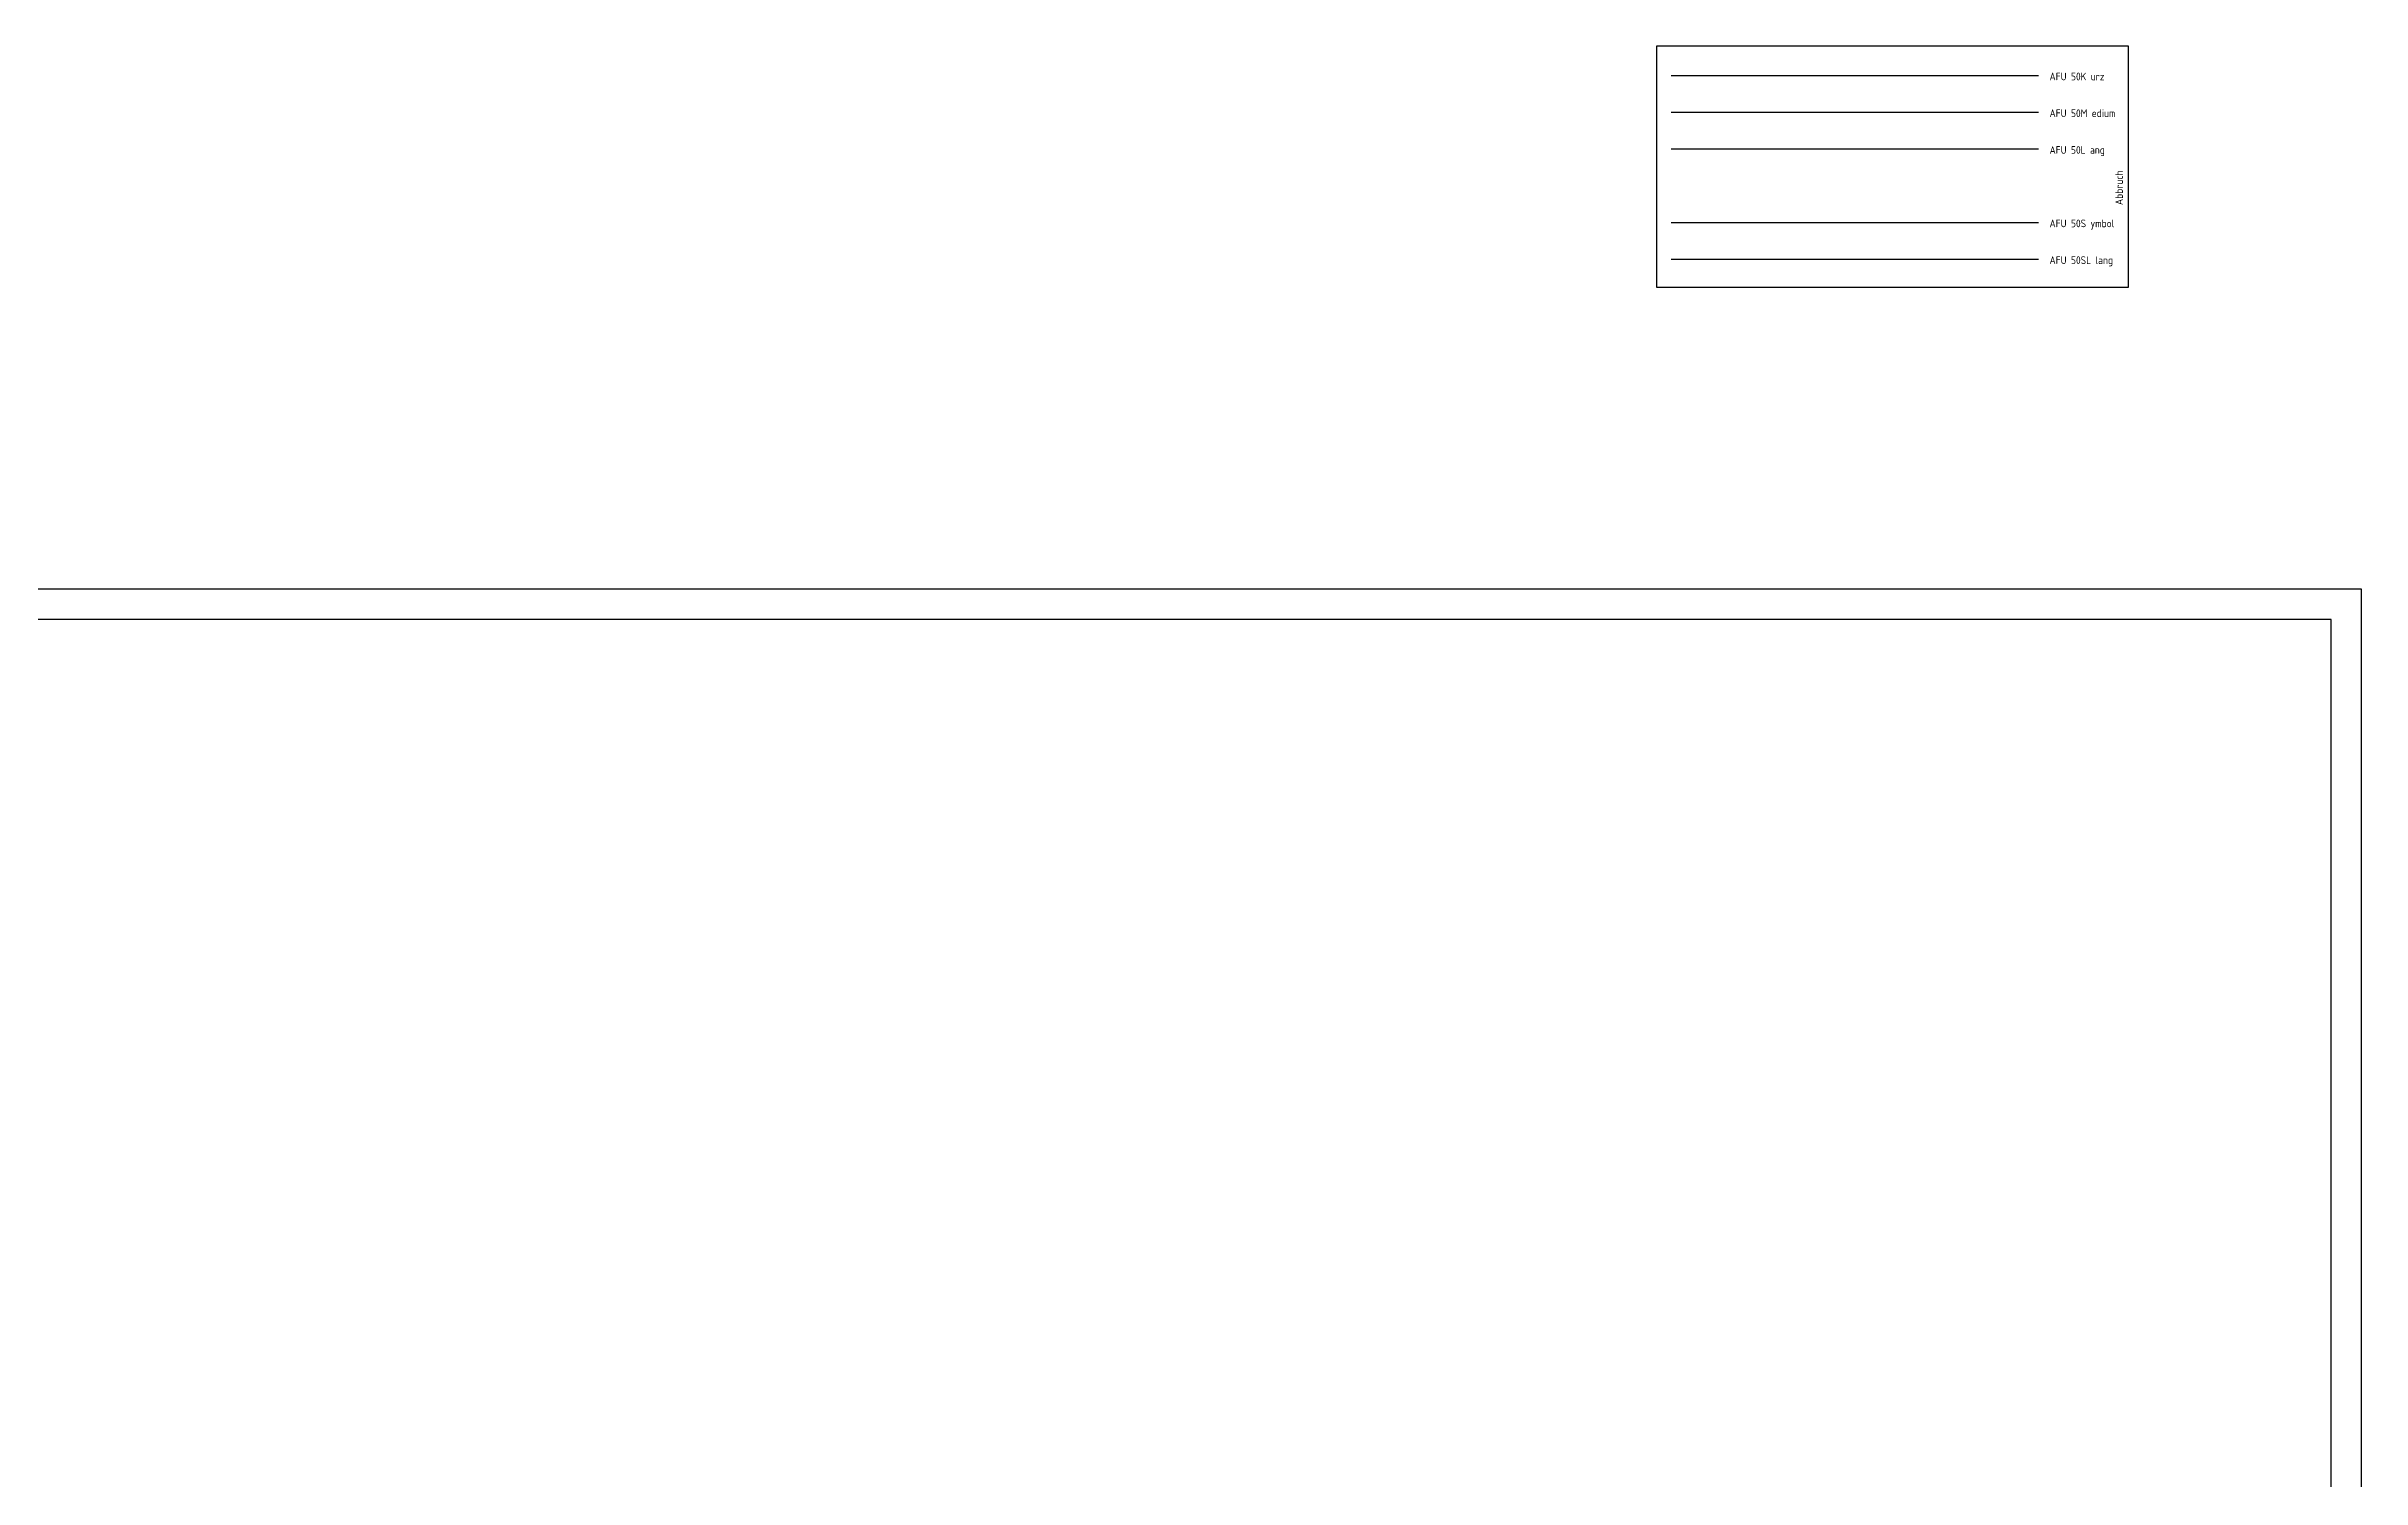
# Model space of a CAD drawing. Extents: x 47.9 to 116.8, y 46.1 to 80.4.
# Drawn here: x 80.5 to 99.41, y 68.49 to 80.19 of the extents above; entities that cross this region are included whole.
import ezdxf

# ---------------------------------------------------------------- set-up
doc = ezdxf.new("R2010")
doc.units = 0
doc.header["$LTSCALE"] = 0.5
doc.linetypes.add('AUSGEZOGEN', pattern=[1000.01, 1000, 0.01])
doc.layers.add('AFU', color=7, linetype='Continuous')
doc.layers.add('RAHMEN', color=7, linetype='Continuous')
doc.styles.add('txt', font='isocp.shx')
doc.linetypes.add('ABBRUCH', pattern='A,0.15,-0.15,["x",Standard,S=0.07,R=0,X=-0.1,Y=-0.0238],-0.005', length=0.305)
doc.linetypes.add('AFU_50K', pattern='A,0.15,["/",Standard,S=0.2,R=0,X=-0.01,Y=-0.1],0.07,["/",Standard,S=0.2,R=0,X=-0.01,Y=-0.1],0.15', length=0.37)
doc.linetypes.add('AFU_50L', pattern='A,0.75,["/",Standard,S=0.2,R=0,X=-0.01,Y=-0.1],0.07,["/",Standard,S=0.2,R=0,X=-0.01,Y=-0.1],0.75', length=1.57)
doc.linetypes.add('AFU_50M', pattern='A,0.45,["/",Standard,S=0.2,R=0,X=-0.01,Y=-0.1],0.07,["/",Standard,S=0.2,R=0,X=-0.01,Y=-0.1],0.45', length=0.97)
doc.linetypes.add('AFU_50S', pattern='A,0,-0.15,["/",Standard,S=0.2,R=0,X=-0.01,Y=-0.1],0,-0.07,["/",Standard,S=0.2,R=0,X=-0.01,Y=-0.1],-0.15', length=0.37)
doc.linetypes.add('AFU_50SL', pattern='A,0,-0.75,["/",Standard,S=0.2,R=0,X=-0.01,Y=-0.1],0,-0.07,["/",Standard,S=0.2,R=0,X=-0.01,Y=-0.1],-0.75', length=1.57)

# ---------------------------------------------------------------- blocks, each defined once
blk = doc.blocks.new('A1-19-0')
at = {"layer": 'RAHMEN'}
for p, q in [((103.1, 59.4), (0, 59.4)), ((103.1, 0), (103.1, 59.4))]:
    blk.add_line(p, q, dxfattribs=at)
at = {"layer": 'RAHMEN', "color": 5}
for p, q in [((102.6, 58.9), (2, 58.9)), ((102.6, 0.5), (102.6, 58.9))]:
    blk.add_line(p, q, dxfattribs=at)

msp = doc.modelspace()

# ---------------------------------------------------------------- linework, layer by layer
at = {"layer": 'AFU', "color": 8, "linetype": 'AFU_50K'}
msp.add_line((96.765, 79.946), (93.765, 79.946), dxfattribs=at)
at = {"layer": 'AFU', "color": 8, "linetype": 'AFU_50M'}
msp.add_line((96.765, 79.646), (93.765, 79.646), dxfattribs=at)
at = {"layer": 'AFU', "color": 8, "linetype": 'AFU_50L'}
msp.add_line((96.765, 79.346), (93.765, 79.346), dxfattribs=at)
at = {"layer": 'AFU', "color": 8, "linetype": 'AFU_50S'}
msp.add_line((96.765, 78.746), (93.765, 78.746), dxfattribs=at)
at = {"layer": 'AFU', "color": 8, "linetype": 'AFU_50SL'}
msp.add_line((96.765, 78.446), (93.765, 78.446), dxfattribs=at)
at = {"layer": 'AFU', "color": 8, "linetype": 'ABBRUCH'}
msp.add_lwpolyline([(93.646, 78.22), (97.501, 78.22), (97.501, 80.187), (93.646, 80.187)], close=True, dxfattribs=at)

# ---------------------------------------------------------------- block references
at = {"layer": 'RAHMEN', "color": 5, "linetype": 'AUSGEZOGEN', "xscale": 0.5, "yscale": 0.5, "zscale": 0.5}
msp.add_blockref('A1-19-0', (47.855, 46.054), dxfattribs=at)

# ---------------------------------------------------------------- texts
at = {"layer": 'AFU', "color": 8, "linetype": 'AFU_50K', "style": 'txt'}
msp.add_text('AFU 50K urz', height=0.0625, dxfattribs=at).set_placement((96.856, 79.909))
at = {"layer": 'AFU', "color": 8, "linetype": 'AFU_50M', "style": 'txt'}
msp.add_text('AFU 50M edium', height=0.0625, dxfattribs=at).set_placement((96.856, 79.609))
at = {"layer": 'AFU', "color": 8, "linetype": 'AFU_50L', "style": 'txt'}
msp.add_text('AFU 50L ang', height=0.0625, dxfattribs=at).set_placement((96.856, 79.309))
at = {"layer": 'AFU', "color": 8, "linetype": 'ABBRUCH', "style": 'txt'}
msp.add_text('Abbruch', height=0.0625, rotation=90, dxfattribs=at).set_placement((97.455, 78.89))
at = {"layer": 'AFU', "color": 8, "linetype": 'AFU_50S', "style": 'txt'}
msp.add_text('AFU 50S ymbol', height=0.0625, dxfattribs=at).set_placement((96.856, 78.709))
at = {"layer": 'AFU', "color": 8, "linetype": 'AFU_50SL', "style": 'txt'}
msp.add_text('AFU 50SL lang', height=0.0625, dxfattribs=at).set_placement((96.856, 78.409))

doc.saveas('drawing.dxf')
